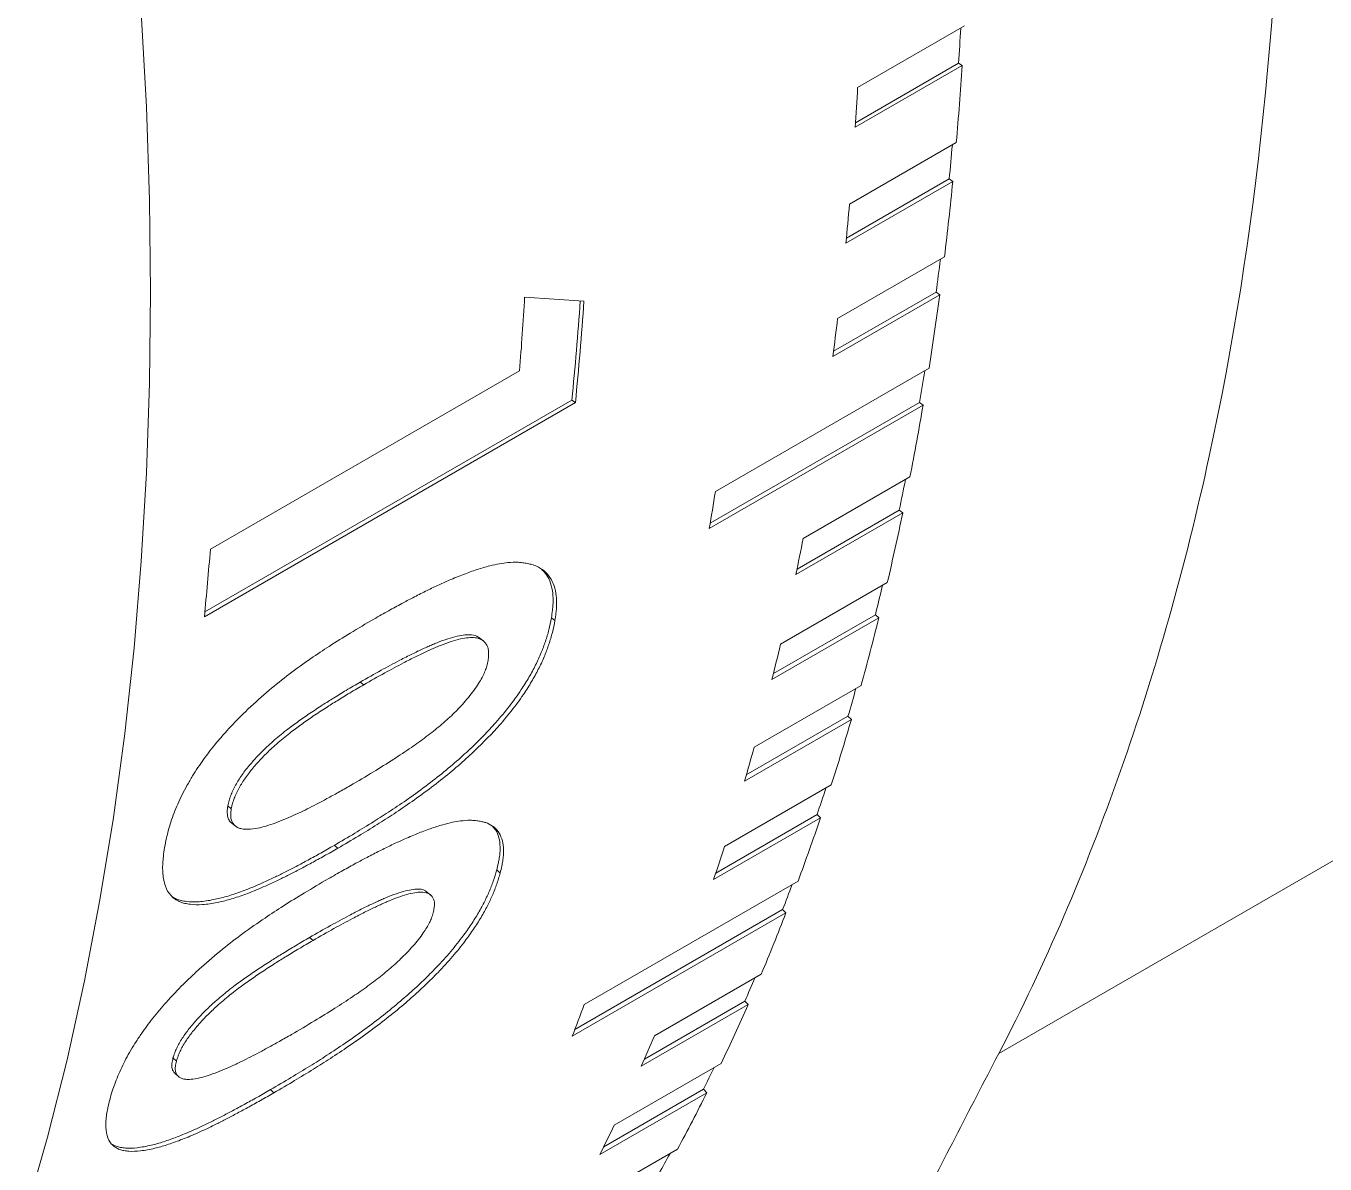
# Model space of a CAD drawing. Header units: inches. Extents: x 0.1 to 10.9, y 0 to 8.5.
# Drawn here: x 9.7765 to 9.97, y 6.4742 to 6.6437 of the extents above; entities that cross this region are included whole.
import ezdxf

# ---------------------------------------------------------------- set-up
doc = ezdxf.new("R2010")
doc.units = ezdxf.units.IN
doc.header["$MEASUREMENT"] = 0

msp = doc.modelspace()

# ---------------------------------------------------------------- linework, layer by layer
at = {"color": 7, "linetype": 'Continuous', "lineweight": 18}
for p, q in [((9.900363683, 6.6345002194), (9.9162735856, 6.6436848106)), ((9.9159243024, 6.6377757235), (9.9000143999, 6.6285911323)), ((9.9153953384, 6.6381250159), (9.9000578801, 6.6292708897)), ((9.9159243024, 6.6377757235), (9.9153953384, 6.6381250159)), ((9.9213695874, 6.4906222848), (10.161139348, 6.6290384214)), ((9.8991493399, 6.6171292773), (9.9150592424, 6.6263138686)), ((9.9145259307, 6.6205287666), (9.8986160281, 6.6113441753)), ((9.9139986118, 6.6208983495), (9.898685439, 6.612058243)), ((9.9139986118, 6.6208983495), (9.9145259307, 6.6205287666)), ((9.8973908571, 6.6001322394), (9.9133007597, 6.6093168307)), ((9.8507909543, 6.6033139338), (9.8596185222, 6.602704423)), ((9.912584066, 6.6036627285), (9.8966741634, 6.5944781373)), ((9.9120590317, 6.6040521539), (9.8967730804, 6.5952277621)), ((9.912584066, 6.6036627285), (9.9120590317, 6.6040521539)), ((9.8039995617, 6.5657581118), (9.8500351594, 6.5923338967)), ((9.8791804644, 6.5743451243), (9.9110002695, 6.5927143068)), ((9.8583459247, 6.5875851565), (9.8031032075, 6.5556942146)), ((9.8578186687, 6.5879553776), (9.8031734995, 6.5564093928)), ((9.8583459247, 6.5875851565), (9.8578186687, 6.5879553776)), ((9.9095789498, 6.587606856), (9.8784137441, 6.5696155657)), ((9.9101010629, 6.5871980605), (9.9095789498, 6.587606856)), ((9.9101010629, 6.5871980605), (9.8782812578, 6.5688288779)), ((9.892250659, 6.5673418372), (9.9081605615, 6.5765264285)), ((9.9070799324, 6.5711547266), (9.8911700298, 6.5619701354)), ((9.9065613735, 6.5715823967), (9.8913407542, 6.5627957202)), ((9.9065613735, 6.5715823967), (9.9070799324, 6.5711547266)), ((9.8888751764, 6.551588233), (9.904785079, 6.5607728243)), ((9.8553071293, 6.5551212313), (9.8547851148, 6.5555306073)), ((9.9035243376, 6.5555521805), (9.887614435, 6.5463675892)), ((9.9030099618, 6.5559982065), (9.8878288279, 6.5472343244)), ((9.9035243376, 6.5555521805), (9.9030099618, 6.5559982065)), ((9.8445951391, 6.552128168), (9.8440742872, 6.5525319553)), ((9.8263211688, 6.5459734215), (9.8268446283, 6.5455729771)), ((9.8849680122, 6.5362880052), (9.9008779148, 6.5454725965)), ((9.8994385899, 6.540409341), (9.8835286873, 6.5312247497)), ((9.8989290208, 6.5408731821), (9.8837931501, 6.5321354299)), ((9.8989290208, 6.5408731821), (9.8994385899, 6.540409341)), ((9.8805339041, 6.5214597061), (9.8964438067, 6.5306442973)), ((9.8065877046, 6.52751096), (9.8071096754, 6.5271013281)), ((9.8948276435, 6.5257445697), (9.8789177409, 6.5165599784)), ((9.8943234991, 6.5262256635), (9.8792399318, 6.5175181054)), ((9.8948276435, 6.5257445697), (9.8943234991, 6.5262256635)), ((9.8072154474, 6.5249298864), (9.807738408, 6.524515076)), ((9.822979009, 6.5212183844), (9.8224608393, 6.5216479096)), ((9.8471561486, 6.5175277858), (9.8466437235, 6.5179813894)), ((9.859668326, 6.4979367245), (9.8914881312, 6.516305907)), ((9.8367936384, 6.5142454075), (9.8362817374, 6.5146939535)), ((9.889198981, 6.5120734115), (9.8582665175, 6.4942164804)), ((9.8896970894, 6.5115756484), (9.889198981, 6.5120734115)), ((9.8896970894, 6.5115756484), (9.8578772843, 6.4932064659)), ((9.8187727135, 6.5079353502), (9.819287282, 6.5074901024)), ((9.8701069948, 6.4932902204), (9.8860168974, 6.5024748117)), ((9.8835616803, 6.4984335866), (9.8686110613, 6.489802778)), ((9.8835616803, 6.4984335866), (9.8840531488, 6.4979197578)), ((9.8840531488, 6.4979197578), (9.8681432462, 6.4887351665)), ((9.7984292489, 6.4899759828), (9.7989416102, 6.4895221401)), ((9.8641268368, 6.479983191), (9.8800367394, 6.4891677823)), ((9.798738319, 6.4876622981), (9.7992510513, 6.4872037956)), ((9.813469861, 6.4847887684), (9.8129628786, 6.485261152)), ((9.8774184325, 6.4853227279), (9.8625537602, 6.4767415352)), ((9.8779026652, 6.4847934563), (9.8774184325, 6.4853227279)), ((9.8779026652, 6.4847934563), (9.8619927626, 6.4756088651)), ((9.857645006, 6.467216363), (9.8735549086, 6.4764009543))]:
    msp.add_line(p, q, dxfattribs=at)
at = {"color": 7, "linetype": 'Continuous', "lineweight": 18, "flags": 128}
msp.add_lwpolyline([(9.7765462995, 6.4669026396), (9.7797495874, 6.4781692227), (9.7826544599, 6.4897004126), (9.7852589259, 6.5014883062), (9.7875612006, 6.5135248248), (9.7895597061, 6.5258017192), (9.7912530727, 6.5383105753), (9.7926401398, 6.5510428203), (9.7937199569, 6.563989728), (9.7944917839, 6.5771424254), (9.7949550917, 6.5904918981), (9.795109563, 6.6040289973), (9.7949550917, 6.6177444451), (9.7944917839, 6.6316288417), (9.7937199569, 6.6456726715)], dxfattribs=at)
at = {"color": 7, "linetype": 'Continuous', "lineweight": 18}
for centre, radius, start, end in [((9.3747010679, 6.673045517), 0.5418207596346805, 356.3047095243, 356.8590956077), ((9.3891175288, 6.6717718128), 0.5279025581315941, 355.0601149906, 356.3076873675), ((9.3583017202, 6.6635763634), 0.5428412232458599, 356.3048194328, 356.9296031921), ((9.404238128, 6.6708042597), 0.5121975699879652, 354.4085213628, 354.9787107714), ((9.4181675859, 6.6690948289), 0.4987286525203749, 353.1159329482, 354.4116963795), ((9.3878589052, 6.6613465262), 0.5131988636540455, 354.4086470263, 355.0572633983), ((9.4327222588, 6.6676790349), 0.4835412306688734, 352.4387940663, 353.0252196442), ((9.3178029847, 6.6344853542), 0.5338987105267501, 355.4717691303, 356.6529099633), ((9.4460880958, 6.6655571724), 0.4705841182378436, 351.0952411372, 352.4421683071), ((9.340954163, 6.6390630868), 0.5193851318328695, 354.3529336734, 355.9897427564), ((9.3406947844, 6.6387693443), 0.5201754744278475, 354.3530766069, 356.0243668464), ((9.4163637354, 6.6582330378), 0.4845232652487529, 352.4389374156, 353.1128993444), ((9.460002676, 6.6637193147), 0.4559736093056905, 350.3910393645, 350.9939505812), ((9.4727355944, 6.6612151991), 0.4435843661128473, 348.9935677099, 350.3946119507), ((9.4859436238, 6.6589882132), 0.4296033846698378, 348.2608117128, 348.8802098123), ((9.4277554995, 6.6451007631), 0.4569363843264525, 350.3912025035, 351.0920250364), ((9.4979823095, 6.6561385688), 0.4178314474201366, 346.8065394842, 348.2645779688), ((9.4696281248, 6.6495665732), 0.4305469935077263, 348.2609969079, 348.9901716412), ((9.2897099874, 6.606492121), 0.5159002089920415, 354.3492379795, 355.4713749056), ((9.5104256603, 6.6535617743), 0.404525751361163, 346.0437977468, 346.6793527199), ((9.521717357, 6.6504094588), 0.3934138707285671, 344.529986095, 346.0477482143), ((9.4941324356, 6.6441527208), 0.4054503863554811, 346.0440074054, 346.8029698379), ((9.5333467607, 6.6475281129), 0.3808223512549835, 343.7359285504, 344.3868726923), ((9.5438477501, 6.6441216348), 0.3704066484570523, 342.1600685635, 343.7400479049), ((9.5170762835, 6.6381318938), 0.3817283087511368, 343.7361651838, 344.5262540789), ((9.5546232292, 6.6409864193), 0.3585614374711312, 341.3335170003, 341.9985077508), ((9.5642992128, 6.6373793909), 0.3488715763558121, 339.6934339749, 341.3377829174), ((9.5383759472, 6.6316032633), 0.3594491210991606, 341.333783166, 342.1561912451), ((9.5741904127, 6.6340458371), 0.3377982692205406, 338.833421448, 339.5103628393), ((9.583016787, 6.6302963692), 0.3288577464968099, 337.1273965405, 338.8378034948), ((9.592003199, 6.6268242281), 0.3185757442042659, 336.2332353521, 336.9190415465), ((9.5420568428, 6.6154913614), 0.3386681958640853, 338.8337196714, 339.6894353613), ((9.5999652278, 6.6229942714), 0.3104022886028098, 334.4601431633, 336.2376940079), ((9.5758035399, 6.6174678016), 0.3194285448322329, 336.2335680177, 337.1233086225), ((9.6082486212, 6.6193427168), 0.3006887838289772, 333.5312285943, 334.2220453102), ((9.6151291835, 6.6156014782), 0.2935313292333604, 331.6909586285, 333.5359859733), ((9.5918610225, 6.6101040304), 0.3017616717061888, 333.5318692344, 334.4560068143), ((9.6224715675, 6.6119414001), 0.2846538316015313, 330.7276756233, 331.4167727123)]:
    msp.add_arc(centre, radius, start, end, dxfattribs=at)
for points, knots in [([(9.924544160478002, 6.926425761457088), (9.927951070116373, 6.915916642012703), (9.930994119128183, 6.905375202811767), (9.936718465998581, 6.884432454944252), (9.939415183373328, 6.874040063363255), (9.946874403100475, 6.843016578987655), (9.950978260968208, 6.82252173269047), (9.957535642146706, 6.78196323011071), (9.959976262914378, 6.761785830861062), (9.963102725267595, 6.722403716185963), (9.963790819398774, 6.703259847320045), (9.963402060001298, 6.647480579451894), (9.95984265593111, 6.612401836190066), (9.94914554211925, 6.563181379505873), (9.944743655426725, 6.54756993713864), (9.93426170228482, 6.517893833167003), (9.928293643889356, 6.503893766912894), (9.921369587388577, 6.490622284831651)], [0, 0, 0, 0, 0.0624999999999999, 0.0624999999999999, 0.1249999999999999, 0.1249999999999999, 0.2499999999999999, 0.2499999999999999, 0.3749999999999999, 0.3749999999999999, 0.5, 0.5, 0.75, 0.75, 0.875, 0.875, 1, 1, 1, 1]), ([(9.82833962207282, 6.55534869528157), (9.829075624511256, 6.555763970787347), (9.830458252945744, 6.556544092825604), (9.83239355542891, 6.557606864089496), (9.834225062783155, 6.558582382940654), (9.836011039192629, 6.559488837820832), (9.837810966159102, 6.560353462351753), (9.83970615371177, 6.56120448649064), (9.841662502287372, 6.562007319378724), (9.843682324410741, 6.562734371935934), (9.845466746019524, 6.563255503035002), (9.847009051795318, 6.563608610022827), (9.84842747144525, 6.563793637824228), (9.84931988448112, 6.563811163898152), (9.849822956240462, 6.563821043709952)], [0, 0, 0, 0, 0.0976219065505444, 0.1833890986997292, 0.2573211986195257, 0.3418631877055202, 0.4227444354009685, 0.500032444544641, 0.5994575028069264, 0.6915669598192595, 0.7821006715708203, 0.8549690867744442, 0.9182430626373637, 1, 1, 1, 1]), ([(9.849822956240462, 6.563821043709952), (9.85010641852355, 6.5637889711518), (9.850645584132339, 6.563727966844092), (9.851383791990587, 6.563591889616478), (9.852017644583427, 6.563429101949483), (9.852817860095891, 6.563127225168078), (9.853712938082795, 6.562571440695594), (9.854599302087959, 6.561597525242146), (9.855214117349728, 6.560346403589159), (9.855459713862738, 6.559198861524644), (9.855529300630804, 6.558365399055922), (9.855546494744232, 6.557933107993178), (9.855545085431034, 6.557489352752255), (9.855521729114807, 6.556932685357071), (9.85544317287329, 6.556142291583792), (9.855357278911253, 6.55549762388925), (9.855307129279662, 6.555121231339482)], [0, 0, 0, 0, 0.0731472424391827, 0.1391313054818075, 0.1980489153078176, 0.2500362560090242, 0.3774211605359208, 0.4999685549385456, 0.6257565695155738, 0.7498628258497904, 0.7813302649805864, 0.8126368891384927, 0.8438245773602183, 0.8749356889894524, 0.9269805586588479, 1, 1, 1, 1]), ([(9.853316178995737, 6.562744335486329), (9.853565662062092, 6.562497448956916), (9.854126098509555, 6.56194284534597), (9.854686617476288, 6.560743709830562), (9.854937140879763, 6.559603199854532), (9.855006583573674, 6.558770427677462), (9.855023919913656, 6.558338653149072), (9.855022599453859, 6.557895575640955), (9.85499931798883, 6.557339619972677), (9.854920921931082, 6.556550305276496), (9.85483516644884, 6.555906416654217), (9.854785114761555, 6.555530607305053)], [0, 0, 0, 0, 0.1679836299849798, 0.3773568691258485, 0.583824647559044, 0.6362213848695534, 0.6883233899775708, 0.7402004658910568, 0.7919233262909813, 0.8785548360119186, 0.9999999999999999, 0.9999999999999999, 0.9999999999999999, 0.9999999999999999]), ([(9.797186485482571, 6.521331523864131), (9.797275525860949, 6.521791898686665), (9.797433148717621, 6.522606872701728), (9.797732666345233, 6.523864594738568), (9.79811351244583, 6.525117362239961), (9.798577487558022, 6.526444500730376), (9.79912715229698, 6.527798444292489), (9.799771427246924, 6.52916982227561), (9.80051348744277, 6.530574025534356), (9.801551320620149, 6.532355066443488), (9.80299529531154, 6.5345218294326), (9.80459573973793, 6.536574235829868), (9.806003494241994, 6.538213784405283), (9.807149734407343, 6.539468907028218), (9.8083678472701, 6.540728214063102), (9.8102231904229, 6.542543078702339), (9.812676184344731, 6.544759734407374), (9.815805597692918, 6.547232056269391), (9.818797407920975, 6.549377552059537), (9.821831143568138, 6.551397279095647), (9.824953784153344, 6.553350836373694), (9.827164727718651, 6.554655433168286), (9.82833962207282, 6.555348695281569)], [0, 0, 0, 0, 0.0353073348272263, 0.0625024632469898, 0.0934387728973597, 0.125013193011538, 0.1554847089374816, 0.1862998360584619, 0.2177229564880359, 0.2500035171572812, 0.3065838792099368, 0.3662988636413819, 0.3977518073675862, 0.4304401977174572, 0.4644842754264252, 0.4999905109276583, 0.583743186989452, 0.6633063116433391, 0.7499562520496845, 0.8222126104236703, 0.9055238661295998, 1, 1, 1, 1]), ([(9.854785114761555, 6.555530607305053), (9.854664250645657, 6.554939238021257), (9.854430842028478, 6.553797206031485), (9.85391805458537, 6.552061647889031), (9.85326736936104, 6.550311203160065), (9.852448263860035, 6.548519597763224), (9.85145201416693, 6.546671692177989), (9.850169553950062, 6.544610961102007), (9.84852462245341, 6.54233062539904), (9.846903068481518, 6.540386891919526), (9.845586973367334, 6.538938124504011), (9.844648883068617, 6.537952965593196), (9.843667264196753, 6.536967116786664), (9.842642042565918, 6.535980650100501), (9.841125626703729, 6.534578236572117), (9.839046523337032, 6.5327849731619), (9.836346972633155, 6.530655634345126), (9.833580210053888, 6.528642836196602), (9.830877138077012, 6.526809972430851), (9.82821518444174, 6.525106083894501), (9.825425814629737, 6.523391269060054), (9.82348122805816, 6.52224788234749), (9.822460839319028, 6.52164790961137)], [0, 0, 0, 0, 0.0445585681897319, 0.0860499719643187, 0.1248555533619838, 0.166772398146706, 0.2082245521476243, 0.2498067734896506, 0.3068212348491445, 0.3667071566732891, 0.3917557128992726, 0.4175237846309261, 0.4440730878348774, 0.4714600575214485, 0.4997361135550915, 0.5645377993905613, 0.634451761562128, 0.7099082170623682, 0.7798958368693996, 0.8456692028223556, 0.9190175383070145, 0.9999999999999999, 0.9999999999999999, 0.9999999999999999, 0.9999999999999999]), ([(9.855307129279662, 6.555121231339482), (9.855186167654661, 6.554529290386141), (9.85495255208108, 6.553386063140801), (9.854439409743058, 6.55164862873783), (9.853788563485917, 6.549896568607015), (9.852969292935379, 6.548103392084346), (9.851972692688246, 6.546253822912393), (9.850690059954728, 6.544191403134076), (9.849045012844002, 6.541909383772792), (9.847423340076693, 6.539964502503995), (9.846107029262832, 6.538514776736731), (9.845168718559313, 6.53752891159051), (9.844186819268748, 6.536542312223069), (9.843161254914182, 6.535555056369714), (9.841644960710168, 6.534152071776562), (9.839566094467148, 6.532358308385505), (9.836866603751359, 6.530228418948674), (9.834099556923492, 6.528214911962816), (9.831396384456951, 6.52638141813854), (9.82873454689255, 6.524677395010405), (9.825944899693289, 6.522962307209692), (9.82399981225493, 6.521818609513049), (9.82297900895566, 6.521218384371969)], [0, 0, 0, 0, 0.0445858545730189, 0.086109540853394, 0.1249516261287797, 0.1668789881331176, 0.2083539324743669, 0.2499706686090703, 0.3069829743209871, 0.3668684978380795, 0.391917637107056, 0.4176867892283444, 0.4442377137496261, 0.4716268822991396, 0.4999057451441085, 0.5646598458742352, 0.6345463324521938, 0.7099961541334157, 0.7799579545709612, 0.845687559248497, 0.9190151324145253, 0.9999999999999999, 0.9999999999999999, 0.9999999999999999, 0.9999999999999999]), ([(9.844044633746208, 6.55249653657888), (9.843987762820538, 6.552557996437799), (9.843706358274536, 6.552862107606964), (9.842955085492925, 6.553003542028984), (9.841882424566876, 6.553006066213729), (9.840687528110223, 6.552799485884843), (9.839297152022658, 6.552409289767794), (9.838072012617248, 6.551962776911164), (9.837081364733546, 6.5515576411779), (9.836377276753804, 6.551252980735091), (9.835628890973604, 6.55091387536154), (9.834836141810717, 6.550540173643643), (9.833999044468255, 6.550131889704742), (9.83311760329968, 6.549689069001555), (9.831593864202496, 6.548902975987803), (9.82932702048169, 6.547683879324655), (9.827358834129733, 6.546563897294004), (9.82632116882797, 6.545973421452809)], [0, 0, 0, 0, 0.0193642332965186, 0.09581667988162, 0.1596251302806066, 0.2306310482606799, 0.3096247354940904, 0.3971804609027258, 0.4329547581321127, 0.4708498464449421, 0.5108832764835064, 0.5530699301728559, 0.5974225220339664, 0.6439519910458962, 0.6926678097776958, 0.8379686204048381, 1, 1, 1, 1]), ([(9.84535463356035, 6.549179672458643), (9.845382512194407, 6.549453876923266), (9.845432612581108, 6.549946646751372), (9.84542724601789, 6.550608723809023), (9.845307417317066, 6.551145080317631), (9.84501244320094, 6.551759260532617), (9.844432592135087, 6.552338336015135), (9.84349064805532, 6.552615177689034), (9.842402070454702, 6.552598821949045), (9.841211832519145, 6.55239850124304), (9.839820080642617, 6.552007058149048), (9.838595362307299, 6.551561355415751), (9.837604695735882, 6.551156378811149), (9.83690063594111, 6.550851860154125), (9.83615226587402, 6.550512871806251), (9.835359533789878, 6.550139279349749), (9.834522450864236, 6.549731091943518), (9.833641022621046, 6.549288356542325), (9.832117303822049, 6.54850238532457), (9.829850477539393, 6.547283404310488), (9.827882292218895, 6.546163442011642), (9.826844628341785, 6.545572977074658)], [0, 0, 0, 0, 0.0358840991798597, 0.0644869200391393, 0.0931608258718998, 0.1242590146352058, 0.1862374817932602, 0.2497044739799767, 0.3026648414370974, 0.3615927223555437, 0.4271450781805597, 0.4997993907798733, 0.5294845393178861, 0.5609292348292488, 0.5941480733563466, 0.6291534317402644, 0.6659558844207043, 0.7045645292586018, 0.7449872445849555, 0.865552536267324, 1, 1, 1, 1]), ([(9.824847367881109, 6.530550448555777), (9.825985834414709, 6.531222042063055), (9.828125964235683, 6.53248452738878), (9.831151757567918, 6.534375710448709), (9.833782244072768, 6.536116131335269), (9.835765767919892, 6.537529270948717), (9.837208846368547, 6.53864400247179), (9.83822691041398, 6.539478351479316), (9.83918651703036, 6.540315028160395), (9.840087546220825, 6.541154411854795), (9.840930176810874, 6.541996394834459), (9.84178567654284, 6.542920101851228), (9.842629032398257, 6.543912876025151), (9.843427810949859, 6.544964806537903), (9.84406658570843, 6.545936652235282), (9.84455785182809, 6.546826182967429), (9.84491816676776, 6.54761567645255), (9.845177306250056, 6.548401148268662), (9.845290943384686, 6.54890005200798), (9.84535463356035, 6.549179672458643)], [0, 0, 0, 0, 0.1522458398686111, 0.2861971365921316, 0.4020497105197947, 0.5001078704527869, 0.5473330173724078, 0.5921219003587095, 0.6346126520195795, 0.6749670113116093, 0.71337371710972, 0.7500515876238426, 0.7954278753145241, 0.8368595268364916, 0.8750584441949898, 0.9068013673882696, 0.9375429128290875, 0.9649946923915166, 1, 1, 1, 1]), ([(9.82632116882797, 6.545973421452809), (9.82562225171916, 6.54556233387147), (9.82430046239393, 6.544784886632164), (9.822425997495138, 6.54364478521222), (9.82060312211497, 6.542498450529656), (9.818805762341183, 6.541312606555743), (9.817009382504773, 6.540057463021514), (9.8155207237479, 6.538951893668252), (9.814307973580968, 6.537987813930425), (9.813337055175117, 6.537162027540703), (9.812275396397139, 6.536196367119789), (9.811142602134815, 6.53507233377837), (9.810109467836782, 6.533923618579802), (9.809310165683272, 6.532941648117527), (9.808541131963587, 6.531911547278546), (9.807869634702087, 6.530860425442977), (9.80733917945221, 6.52982599549453), (9.80701237296286, 6.529054371230632), (9.806764198890233, 6.528281766511285), (9.80664938247757, 6.527780326792116), (9.806587704614838, 6.527510959987742)], [0, 0, 0, 0, 0.09591051172191, 0.1813855877518417, 0.2564605474671185, 0.3446761669172513, 0.4259004336663935, 0.5003042031379333, 0.5466060067147119, 0.5908140556381904, 0.6330891331471369, 0.6932694324582637, 0.75024251142059, 0.784337764202206, 0.8163269138104409, 0.875156901704089, 0.9061181421539645, 0.935766276391008, 0.9654944907631505, 1, 1, 1, 1]), ([(9.826844628341785, 6.545572977074658), (9.826145709610135, 6.545161879588816), (9.824823916578538, 6.544384413243325), (9.82294943911151, 6.54324423619337), (9.821126542214381, 6.542097778150222), (9.819329147897637, 6.540911738918886), (9.817532719646344, 6.539656309496828), (9.816044009045125, 6.538550418925139), (9.814831206070748, 6.537585996990696), (9.813860230056408, 6.536759862640991), (9.812798479881561, 6.535793725821574), (9.811665559549912, 6.534669047527067), (9.810632329114835, 6.533519627031523), (9.809832938346675, 6.532537001361185), (9.809063734614657, 6.531506070827693), (9.808392111302533, 6.530454077676702), (9.807861543163117, 6.529418772855412), (9.807534619472825, 6.528646402650906), (9.807286315628296, 6.527872995787141), (9.807171404956435, 6.527370998726234), (9.807109675443288, 6.527101328088438)], [0, 0, 0, 0, 0.095885452203764, 0.181338282714387, 0.2563938847406286, 0.3445872485600405, 0.4257919012104729, 0.5001790451160025, 0.5464717248742755, 0.5906725775125028, 0.6329426744896808, 0.6931203011075326, 0.750097412990619, 0.7841990031612763, 0.8161974942621908, 0.8750555893248284, 0.9060376383779783, 0.9357091292457579, 0.9654632238496991, 1, 1, 1, 1]), ([(9.809978953379252, 6.524060285645934), (9.81043466251316, 6.524115780792775), (9.811286118008871, 6.524219468966322), (9.812683718517636, 6.524624152135188), (9.814087970251581, 6.525128246454233), (9.815588597670333, 6.525743661488499), (9.817029019633168, 6.526392995652487), (9.818452343954197, 6.527082857644533), (9.819861085666444, 6.527803079118416), (9.82140345194783, 6.528624465314158), (9.823079259444125, 6.52954556592266), (9.824243787089403, 6.530207410853687), (9.824847367881109, 6.530550448555777)], [0, 0, 0, 0, 0.1052071475617573, 0.1965710083786127, 0.2966544341636915, 0.3949632055353056, 0.4999708846864021, 0.5837110192988442, 0.6755322020821087, 0.7754924121337217, 0.8836365386617578, 1, 1, 1, 1]), ([(9.806587704614838, 6.527510959987742), (9.806553517016448, 6.527209256405943), (9.806490581424292, 6.526653853439067), (9.806545643304235, 6.52593473554326), (9.806778485531847, 6.525393490135484), (9.807015615247009, 6.52506344804349), (9.807199663157224, 6.5249510769001), (9.807221493131438, 6.524937748527289)], [0, 0, 0, 0, 0.2622937612528964, 0.4828538405951718, 0.7154919418239857, 0.9662544194812225, 1, 1, 1, 1]), ([(9.807109675443288, 6.527101328088438), (9.807075282871569, 6.526799072050756), (9.807011971735546, 6.526242667799542), (9.8070686016485, 6.525524893318646), (9.807294349143794, 6.524973650821784), (9.807650836953163, 6.524550950275957), (9.808123620384714, 6.524254779681657), (9.808594452595061, 6.524111049750779), (9.809053511370061, 6.524056435663434), (9.809482830114495, 6.52404363602201), (9.80980487089453, 6.524054443533482), (9.809978953379252, 6.524060285645934)], [0, 0, 0, 0, 0.135671406459035, 0.2497490137860433, 0.370056179123216, 0.4997139737159705, 0.6208625205711195, 0.7498063279587077, 0.8186021073231224, 0.9019434871661605, 1, 1, 1, 1]), ([(9.821534555738555, 6.516662157857777), (9.822269756567053, 6.517078066823722), (9.823650879125424, 6.517859378858241), (9.825581638600683, 6.518925740714856), (9.827406321527333, 6.519906654478707), (9.829181901385303, 6.520821330824981), (9.830967262642357, 6.521697479772048), (9.832842146937777, 6.522564578714973), (9.834771197810413, 6.523389044129844), (9.836754286338689, 6.524145246155673), (9.838496061057644, 6.524700274458808), (9.83999328587667, 6.525089282645757), (9.841358456705844, 6.525316783983241), (9.842208955645846, 6.525367850427116), (9.842688399558998, 6.525396637641927)], [0, 0, 0, 0, 0.0976219065005906, 0.1833890986418179, 0.2573211985956276, 0.3418631876723152, 0.4227444353756987, 0.5000324445446127, 0.5994575028036495, 0.691566959816614, 0.7821006715697623, 0.8549690867736124, 0.9182430626369383, 1, 1, 1, 1]), ([(9.842688399558998, 6.525396637641927), (9.842955359994201, 6.525377789039589), (9.843463137903836, 6.525341937645027), (9.844153848141499, 6.525244017648239), (9.8447429748734, 6.525117223377105), (9.845478482889893, 6.524867513708325), (9.846282494987179, 6.524385361553974), (9.847042229288336, 6.523514333223313), (9.847519566787716, 6.522375506121674), (9.847654279982072, 6.521319061177564), (9.847648498654717, 6.520547755060185), (9.847627495256939, 6.520147013615474), (9.847587778214653, 6.519734946971349), (9.847517383918996, 6.519217251070866), (9.847374211415914, 6.518480490850501), (9.847236532898883, 6.517878980656454), (9.847156148588454, 6.517527785835313)], [0, 0, 0, 0, 0.0731472424420657, 0.1391313054856499, 0.19804891531073, 0.2500362560091007, 0.3774211605012117, 0.4999685549378858, 0.6257565694655911, 0.7498628258496908, 0.7813302649646229, 0.8126368891172084, 0.8438245773442661, 0.8749356889894357, 0.9269805586488139, 1, 1, 1, 1]), ([(9.845981741773283, 6.52449369990753), (9.846156593606459, 6.524313476698949), (9.846599091281059, 6.523857385680294), (9.846999154229858, 6.522815920384449), (9.847140989984398, 6.521768068745791), (9.847135017211048, 6.520997282416086), (9.84711420883806, 6.520597042108858), (9.84707463072869, 6.520185604345465), (9.847004370390684, 6.519668573501162), (9.846861443039138, 6.518932820811163), (9.846723963938297, 6.518332039120805), (9.846643723459394, 6.517981389383831)], [0, 0, 0, 0, 0.141187806921227, 0.3573040963310978, 0.570421352252132, 0.6245055728046743, 0.6782855690599531, 0.7318333920935944, 0.7852220329832764, 0.8746435870947041, 0.9999999999999999, 0.9999999999999999, 0.9999999999999999, 0.9999999999999999]), ([(9.822460839319028, 6.52164790961137), (9.82178535271655, 6.521263942747004), (9.820476962083095, 6.520520214230335), (9.818586393727829, 6.519477556324195), (9.816829893599783, 6.518535281950641), (9.815207891678574, 6.517695563321952), (9.81359853773416, 6.516897357314742), (9.812125264346179, 6.516210641464529), (9.810759102208324, 6.515613523970801), (9.8095885797609, 6.51513411574742), (9.808469347297903, 6.514709232614678), (9.807401338299444, 6.514338912410806), (9.80638458944808, 6.514023365470046), (9.805418711397845, 6.513762032550455), (9.804035891065867, 6.513452052809962), (9.802337744407476, 6.513206646931883), (9.80075548834559, 6.513221083482629), (9.799675168156405, 6.51340929315266), (9.798976727454844, 6.513642806281421), (9.798522187547109, 6.5138423714144), (9.798324146427307, 6.513993238718909), (9.79830602729316, 6.514007041836826)], [0, 0, 0, 0, 0.0745354967568321, 0.1443722872644666, 0.209529719993418, 0.2700316329468877, 0.3259078228848625, 0.3909026405337236, 0.4377755330598955, 0.4831685130395703, 0.5271194267492691, 0.5696699685454708, 0.6108660849286401, 0.6507584026044754, 0.6894026728206105, 0.786378892301264, 0.8751963189167219, 0.9169539987837639, 0.9571781781116193, 0.9960821553824625, 0.9999999999999999, 0.9999999999999999, 0.9999999999999999, 0.9999999999999999]), ([(9.82297900895566, 6.521218384371969), (9.822303668045919, 6.520834508100861), (9.82099550212343, 6.520090922381302), (9.819105181201465, 6.519048465213029), (9.8173487366144, 6.518106308923285), (9.815726599207988, 6.517266629702044), (9.814117148457193, 6.516468505705405), (9.812643905927679, 6.515781934103912), (9.811277962001125, 6.515185122857815), (9.810107629582813, 6.514706022963082), (9.80898850481284, 6.514281452714187), (9.807920521914697, 6.513911450541502), (9.80690371366141, 6.513596221429595), (9.805937704721464, 6.513335226744634), (9.804554883833697, 6.513025765301193), (9.80285729006827, 6.512781760279013), (9.80127429188837, 6.512795907409949), (9.800196451682742, 6.512988110278067), (9.799491776562117, 6.513214211308511), (9.798874289174883, 6.513525698900202), (9.798118494487355, 6.514090749216328), (9.79737523360784, 6.515120198900609), (9.796992145078637, 6.516571155849136), (9.79688728524548, 6.517911819567377), (9.796892013248119, 6.518936218039078), (9.797001848170762, 6.520083927793671), (9.79711974236168, 6.520880539962016), (9.797186485482571, 6.521331523864131)], [0, 0, 0, 0, 0.0540564528004429, 0.1047097968213868, 0.1519740983202539, 0.1958666819349101, 0.2364091949437452, 0.2835532546194212, 0.3175491919622363, 0.3504745066658645, 0.3823567278627549, 0.4132261754788724, 0.4431162516133056, 0.4720637488107607, 0.5001091695438944, 0.5704566276000264, 0.6348997310182573, 0.6652039622966893, 0.6943997919776538, 0.7226420236281972, 0.7501015933018865, 0.8120470104879378, 0.8749748983253333, 0.9062661719281114, 0.937490966009025, 0.9646119288822221, 1, 1, 1, 1]), ([(9.846643723459394, 6.517981389383831), (9.846477371963571, 6.517428027091393), (9.846156119685196, 6.516359392894082), (9.845517086282337, 6.514730024655352), (9.844745378171833, 6.513081825512292), (9.843809708700675, 6.511389169322398), (9.842700512536032, 6.509637580053536), (9.841300441980787, 6.507677573493171), (9.839536481519914, 6.505499661781691), (9.837824415255925, 6.503634187005532), (9.836446278141132, 6.502239208597304), (9.835468184744208, 6.50128878710905), (9.834448714913767, 6.500335856669909), (9.833387813460394, 6.499380464468339), (9.831823689485857, 6.498019657385929), (9.829690795686231, 6.496273406642217), (9.826939352641533, 6.494189523768425), (9.8241347555879, 6.492209926137019), (9.821406856142467, 6.490398874671267), (9.818729656458856, 6.488708390041722), (9.815930748193757, 6.487001965047024), (9.81398426338175, 6.485860248409791), (9.812962878573227, 6.485261152017303)], [0, 0, 0, 0, 0.0445585681888995, 0.0860499719634683, 0.1248555533619124, 0.1667723981401034, 0.2082245521410137, 0.2498067734893219, 0.3068212348432989, 0.3667071566654817, 0.3917557128917742, 0.4175237846243735, 0.4440730878299295, 0.4714600575187567, 0.4997361135553063, 0.5645377993907486, 0.6344517615622859, 0.7099082170624924, 0.7798958368694542, 0.8456692028223461, 0.9190175383069851, 1, 1, 1, 1]), ([(9.789014823767305, 6.4837553385455), (9.789139472036368, 6.484186018871142), (9.789360129412353, 6.484948426494274), (9.789753715598769, 6.486128083977408), (9.790223891741038, 6.487306957607983), (9.790779194904829, 6.488558834593968), (9.791417971827437, 6.489839606941348), (9.792147920513496, 6.491140881936655), (9.79297340172227, 6.492477056350242), (9.79411200691677, 6.494176190819562), (9.79566924524995, 6.496251307567868), (9.79736518693774, 6.498226828895239), (9.798842744524288, 6.499810353396638), (9.80003899788311, 6.501025419600146), (9.801303908310535, 6.502247319318017), (9.803221755378752, 6.504012313218199), (9.805741865834124, 6.506175581716509), (9.808926975872945, 6.508603721437259), (9.811953738730066, 6.510721539898482), (9.81500987914526, 6.512723544621811), (9.818145109607823, 6.514667150181248), (9.820358409325921, 6.515969885129012), (9.821534555738555, 6.516662157857777)], [0, 0, 0, 0, 0.035307334827162, 0.0625024632470366, 0.0934387728956029, 0.1250131930116571, 0.1554847089352616, 0.1862998360554768, 0.2177229564858724, 0.2500035171574893, 0.3065838791995014, 0.3662988636274809, 0.3977518073545743, 0.4304401977070186, 0.464484275420155, 0.4999905109270725, 0.5837431869750381, 0.6633063116448712, 0.7499562520494427, 0.8222126104240716, 0.9055238661300818, 1, 1, 1, 1]), ([(9.847156148588454, 6.517527785835313), (9.84698965464897, 6.516973889407792), (9.846668101617832, 6.515904138305991), (9.846028566863874, 6.514273016874212), (9.845256563771592, 6.512623315426945), (9.844320598915385, 6.510929198638329), (9.843210922734697, 6.509176055981027), (9.841810538244298, 6.507214481707662), (9.840046317660844, 6.505035010572292), (9.838334035792977, 6.503168471580082), (9.836955607988084, 6.50177259974541), (9.835977242029065, 6.500821517260875), (9.834957438665215, 6.499867882412788), (9.833896141052163, 6.49891174755527), (9.83233208069388, 6.497550420014519), (9.830199366277188, 6.49580371972942), (9.827447930077904, 6.493719332736953), (9.82464299922291, 6.491739069712774), (9.821914947159987, 6.489927433978115), (9.819237845157925, 6.488236830927995), (9.816438649211767, 6.486530142020463), (9.814491661539753, 6.485388116152935), (9.813469860976943, 6.484788768406178)], [0, 0, 0, 0, 0.0445858545729436, 0.0861095408533052, 0.1249516261287106, 0.1668789881250085, 0.2083539324662251, 0.2499706686086046, 0.3069829743129575, 0.3668684978273565, 0.3919176370967563, 0.4176867892193465, 0.4442377137428266, 0.4716268822954332, 0.4999057451443977, 0.5646598458743938, 0.6345463324522916, 0.7099961541335237, 0.7799579545709421, 0.8456875592482899, 0.9190151324143246, 0.9999999999999999, 0.9999999999999999, 0.9999999999999999, 0.9999999999999999]), ([(9.836243839150393, 6.514652601998688), (9.836175196064616, 6.514732136163801), (9.835917109857597, 6.515031170957615), (9.835188347483893, 6.515148542755226), (9.83416627957848, 6.515103822459612), (9.833013666728261, 6.514864224414033), (9.831658386786861, 6.514444797370524), (9.830455643024504, 6.513980123026774), (9.829479258783156, 6.51356332398996), (9.828783882147716, 6.513251555304365), (9.828043444570364, 6.512905962967114), (9.827257873802779, 6.512526405386647), (9.826427185327342, 6.512112894467236), (9.825551387851919, 6.51166547204783), (9.82403564330553, 6.510872861840634), (9.821776448124904, 6.509647532694208), (9.819809647948995, 6.508526421374442), (9.81877271346563, 6.507935350150534)], [0, 0, 0, 0, 0.0274728276195342, 0.1032931109670239, 0.1665739476937616, 0.2369927382179678, 0.3153332494353039, 0.4021650018035753, 0.4376434916882601, 0.4752252364464385, 0.5149276415992177, 0.5567654660173051, 0.6007513190889652, 0.6468960493419856, 0.6952090510194903, 0.8393084111509609, 1, 1, 1, 1]), ([(9.837186568357964, 6.511600484507928), (9.837236925388398, 6.51185593797647), (9.837327421454043, 6.512315010595711), (9.837379833400677, 6.512929040274609), (9.83731251865121, 6.513421811234307), (9.837085458032222, 6.513979743070654), (9.836584514887013, 6.514493669001395), (9.835713230882154, 6.514712372146835), (9.834677258431682, 6.514652831939156), (9.833528797808412, 6.514418276859791), (9.832172360296614, 6.513997940261593), (9.83097001709952, 6.513533954167888), (9.829993636347469, 6.513117311475618), (9.829298297151135, 6.512805674041279), (9.828557884952668, 6.512460191708894), (9.827772339638942, 6.5120807363062), (9.82694167315799, 6.511667315811817), (9.826065895251332, 6.511219973256853), (9.824550180415132, 6.510427477181534), (9.822291011690284, 6.509202256330398), (9.820324214180983, 6.50808116341136), (9.819287281983728, 6.507490102390403)], [0, 0, 0, 0, 0.0358840991801166, 0.064486920039483, 0.0931608258715712, 0.1242590146352653, 0.1862374817934471, 0.2497044739799341, 0.3026648414372066, 0.3615927223557074, 0.4271450781806776, 0.4997993907798452, 0.5294845393186146, 0.560929234830594, 0.594148073358179, 0.6291534317424579, 0.6659558844231317, 0.7045645292611202, 0.7449872445874466, 0.8655525362690533, 1, 1, 1, 1]), ([(9.81608159509248, 6.493476168988155), (9.817221339460382, 6.494146670285406), (9.819363871399492, 6.495407102435833), (9.822402503644998, 6.49728731517358), (9.825052701951051, 6.499010904258826), (9.827060024011582, 6.500403740637678), (9.8285280830132, 6.501497183345381), (9.829568005840525, 6.502312918880457), (9.830552648518193, 6.503128296105345), (9.831481922566883, 6.50394367560835), (9.832355979066804, 6.50475898216462), (9.83324942882819, 6.505650516649855), (9.83413739018981, 6.506605536478525), (9.83498817001043, 6.507613540448345), (9.835679931643172, 6.508540721439288), (9.836224339096672, 6.509385551343773), (9.836635561981618, 6.510132311772471), (9.836950282989465, 6.510871214610866), (9.837101702374248, 6.511338554589875), (9.837186568357964, 6.511600484507928)], [0, 0, 0, 0, 0.1522458399091954, 0.2861971366462843, 0.4020497105605932, 0.5001078704536263, 0.5473330173856055, 0.5921219003794623, 0.6346126520429057, 0.6749670113323828, 0.7133737171227348, 0.750051587623826, 0.7954278753138143, 0.8368595268358239, 0.8750584441948914, 0.9068013673830311, 0.9375429128289988, 0.9649946923881064, 1, 1, 1, 1]), ([(9.81877271346563, 6.507935350150534), (9.81807314617772, 6.507524792276148), (9.816750127236297, 6.506748346816576), (9.81487070762074, 6.505612282618373), (9.813039799035584, 6.504472495236113), (9.81122976758949, 6.503296982876737), (9.809414734480967, 6.502057057990835), (9.80790500788977, 6.500968691553135), (9.80666965068209, 6.500023088710261), (9.805675997438504, 6.499215899236686), (9.804584081874003, 6.498275013060791), (9.803410926472019, 6.497184071233677), (9.802330295290217, 6.496074375910843), (9.80148615596397, 6.495129312380288), (9.800666571488568, 6.49414088486707), (9.799937749720328, 6.493137126238729), (9.799344230521703, 6.49215494928437), (9.798966853634214, 6.491425311229481), (9.798664001357839, 6.490698188432042), (9.798511285724967, 6.490228365519312), (9.798429248900925, 6.489975982846381)], [0, 0, 0, 0, 0.0959105117212592, 0.1813855877510705, 0.2564605474667502, 0.344676166935364, 0.4259004336847428, 0.5003042031383799, 0.546606006707419, 0.5908140556263549, 0.633089133133853, 0.6932694324482166, 0.7502425114195007, 0.7843377641924273, 0.8163269137976729, 0.875156901703955, 0.9061181421528343, 0.9357662763890686, 0.9654944907582007, 1, 1, 1, 1]), ([(9.819287281983728, 6.507490102390403), (9.818587712306938, 6.507079535235615), (9.817264688209821, 6.506303071850636), (9.815385250184638, 6.505166936782128), (9.81355431060283, 6.504027033765514), (9.811744229628621, 6.502851338366614), (9.809929126046226, 6.501611145590206), (9.80841932268274, 6.500522478289166), (9.807183885972083, 6.499576555068312), (9.806190148149902, 6.498769039696444), (9.805098104853894, 6.497827706873363), (9.803924774253312, 6.496736160376367), (9.802843991047284, 6.495625805674897), (9.801999711073243, 6.494680129769393), (9.801179893491918, 6.493690924578214), (9.80045087665817, 6.492686351676714), (9.799857174440577, 6.491703357964347), (9.799479621509098, 6.49097302282745), (9.799176576274403, 6.490245150447897), (9.799023722580484, 6.489774806734781), (9.798941610240904, 6.489522140137723)], [0, 0, 0, 0, 0.0958854522031135, 0.1813382827136164, 0.2563938847402609, 0.3445872485781489, 0.4257919012288181, 0.5001790451164502, 0.5464717248669865, 0.5906725775006733, 0.6329426744764035, 0.6931203010974906, 0.750097412989528, 0.7841990031514905, 0.8161974942494135, 0.8750555893246943, 0.9060376383768468, 0.9357091292438164, 0.9654632238447447, 1, 1, 1, 1]), ([(9.801398711075274, 6.486828007307251), (9.801836068041315, 6.486899085390966), (9.802653234002243, 6.487031889016126), (9.804015206854974, 6.487466897545781), (9.805392278201163, 6.48799414677339), (9.806870641498701, 6.488628548950315), (9.808294883527518, 6.489291691716055), (9.809706497946188, 6.48999155267984), (9.811106972226018, 6.4907188362163), (9.812643204680596, 6.49154546341125), (9.814314893731419, 6.492470083711486), (9.815478494635565, 6.493132720738537), (9.81608159509248, 6.493476168988155)], [0, 0, 0, 0, 0.1052071475317247, 0.1965710083170849, 0.2966544341630685, 0.3949632055344055, 0.4999708846863609, 0.5837110192985084, 0.6755322020816203, 0.775492412133245, 0.8836365386614425, 1, 1, 1, 1]), ([(9.798429248900925, 6.489975982846381), (9.798370184924124, 6.489694489451249), (9.79826145466724, 6.489176291205543), (9.798254388389298, 6.488516359415688), (9.798412550240117, 6.488013195826264), (9.798629055172329, 6.487782199689319), (9.798739963367987, 6.487663868136818)], [0, 0, 0, 0, 0.2732706000620587, 0.5030609883036598, 0.745434856487309, 1, 1, 1, 1]), ([(9.798941610240904, 6.489522140137723), (9.798882590842855, 6.48924046017492), (9.798773945721218, 6.488721933134112), (9.79876493969166, 6.488059189453145), (9.79893096614635, 6.487558129237622), (9.799232271147973, 6.487181908445245), (9.799654998981369, 6.486927985831366), (9.800089225117441, 6.486815209060733), (9.80052009834271, 6.486784456346159), (9.800926416881175, 6.486791144033297), (9.801232989867124, 6.486815072517087), (9.801398711075276, 6.48682800730725)], [0, 0, 0, 0, 0.1356714064589985, 0.2497490137860818, 0.3700561791141551, 0.4997139737157725, 0.6208625205637059, 0.7498063279587115, 0.8186021073266758, 0.9019434871697617, 1, 1, 1, 1]), ([(9.921369587388577, 6.490622284831652), (9.916980332285037, 6.482227397989166), (9.912735473384553, 6.473915926989118), (9.904154188421755, 6.457240087809029), (9.891200261549415, 6.432178959016462), (9.878075660350069, 6.407019233844848), (9.869326498479992, 6.390246414319362)], [0, 0, 0, 0, 0.25, 0.25, 0.5, 1, 1, 1, 1]), ([(9.812962878573227, 6.485261152017303), (9.812287937980647, 6.484876704782418), (9.81098060494661, 6.484132045807193), (9.809094484294404, 6.483085475357854), (9.807344528100135, 6.482137445673433), (9.805731340338436, 6.481289977395287), (9.804133916501788, 6.480481286127332), (9.802675568583403, 6.479781459220963), (9.801326851062136, 6.479169028204883), (9.800174196899405, 6.478673944717529), (9.799075086863231, 6.478231421789701), (9.79802945663883, 6.477841500089741), (9.797037354377341, 6.477504384521963), (9.796098355653982, 6.477219554106851), (9.79475979043565, 6.476870920867558), (9.793128169716693, 6.47656759485171), (9.79162948910529, 6.476509244004316), (9.790622366695594, 6.476634472137773), (9.789980523377166, 6.476818014345006), (9.789559478639093, 6.476987198645307), (9.789378027144139, 6.477123987658391), (9.7893545305639, 6.477141700788959)], [0, 0, 0, 0, 0.0743964263441048, 0.1441029134168762, 0.2091387735879079, 0.2695278003828037, 0.3252997349659112, 0.3901732834566731, 0.4369587192213971, 0.482267003705524, 0.5261359125709366, 0.5686070623795935, 0.6097263139036653, 0.6495441993880632, 0.6881163660581413, 0.7849116445864545, 0.8735633531619592, 0.9152431203848269, 0.9553922483191581, 0.9942236374688899, 1, 1, 1, 1]), ([(9.813469860976943, 6.484788768406178), (9.812795066668931, 6.484404411243696), (9.811487959538784, 6.483659894015799), (9.80960209160265, 6.482613519656876), (9.807852198796834, 6.481665601154504), (9.806238886277484, 6.480818162851965), (9.804641378206217, 6.480009542546264), (9.803183072669329, 6.479309849763857), (9.801834589784505, 6.478697710573062), (9.800682143733452, 6.478202919535105), (9.799583164219053, 6.477760689496235), (9.798537587591715, 6.47737106163251), (9.797545458095456, 6.477034236085519), (9.796606365395986, 6.476749710373229), (9.795267850062977, 6.476401558126613), (9.79363684800904, 6.476099512363134), (9.7921375415072, 6.47604097567439), (9.791132936414224, 6.476169782819908), (9.790485063590852, 6.4763468191528), (9.789927403441549, 6.476606746528961), (9.789261108763677, 6.477094848180487), (9.788647752228316, 6.478013054942676), (9.788412720868822, 6.479338073441229), (9.78843134219948, 6.480574280798304), (9.788525817941126, 6.481523042469818), (9.78873064185614, 6.482590956421389), (9.788912097035274, 6.483334435012426), (9.789014823767305, 6.4837553385455)], [0, 0, 0, 0, 0.0540564528090886, 0.1047097968347052, 0.151974098334264, 0.1958666819456459, 0.2364091949472568, 0.283553254618288, 0.3175491919602831, 0.350474506663421, 0.382356727860147, 0.4132261754763915, 0.4431162516112274, 0.4720637488093385, 0.5001091695433427, 0.5704566275941114, 0.634899731010449, 0.6652039622893624, 0.6943997919717761, 0.7226420236247955, 0.7501015933019743, 0.8120470104880065, 0.8749748983253813, 0.9062661719259694, 0.9374909660090376, 0.9646119288800251, 1, 1, 1, 1])]:
    msp.add_open_spline(points, degree=3, knots=knots, dxfattribs=at)

doc.saveas('drawing.dxf')
